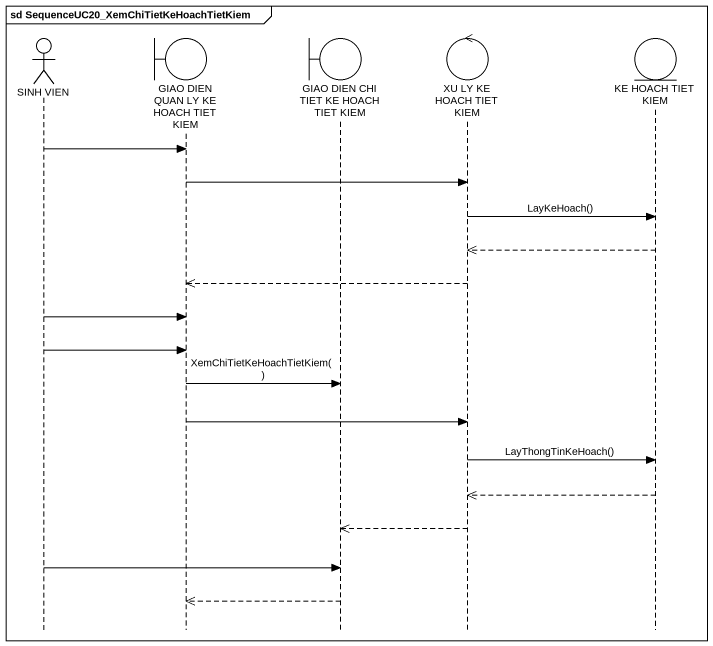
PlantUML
@startuml
mainframe sd SequenceUC20_XemChiTietKeHoachTietKiem
hide footbox
actor "SINH VIEN" as SINH_VIEN
boundary "GIAO DIEN QUAN LY KE HOACH TIET KIEM" as GIAO_DIEN_QUAN_LY_KE_HOACH
boundary "GIAO DIEN CHI TIET KE HOACH TIET KIEM" as GIAO_DIEN_CHI_TIET_KE_HOACH
control "XU LY KE HOACH TIET KIEM" as XU_LY_KE_HOACH_TIET_KIEM
entity "KE HOACH TIET KIEM" as KE_HOACH_TIET_KIEM

SINH_VIEN -> GIAO_DIEN_QUAN_LY_KE_HOACH
GIAO_DIEN_QUAN_LY_KE_HOACH -> XU_LY_KE_HOACH_TIET_KIEM
XU_LY_KE_HOACH_TIET_KIEM -> KE_HOACH_TIET_KIEM : LayKeHoach()
KE_HOACH_TIET_KIEM -->> XU_LY_KE_HOACH_TIET_KIEM
XU_LY_KE_HOACH_TIET_KIEM -->> GIAO_DIEN_QUAN_LY_KE_HOACH
SINH_VIEN -> GIAO_DIEN_QUAN_LY_KE_HOACH
SINH_VIEN -> GIAO_DIEN_QUAN_LY_KE_HOACH
GIAO_DIEN_QUAN_LY_KE_HOACH -> GIAO_DIEN_CHI_TIET_KE_HOACH : XemChiTietKeHoachTietKiem()
GIAO_DIEN_QUAN_LY_KE_HOACH -> XU_LY_KE_HOACH_TIET_KIEM
XU_LY_KE_HOACH_TIET_KIEM -> KE_HOACH_TIET_KIEM : LayThongTinKeHoach()
KE_HOACH_TIET_KIEM -->> XU_LY_KE_HOACH_TIET_KIEM
XU_LY_KE_HOACH_TIET_KIEM -->> GIAO_DIEN_CHI_TIET_KE_HOACH
SINH_VIEN -> GIAO_DIEN_CHI_TIET_KE_HOACH
GIAO_DIEN_CHI_TIET_KE_HOACH -->> GIAO_DIEN_QUAN_LY_KE_HOACH
@enduml
